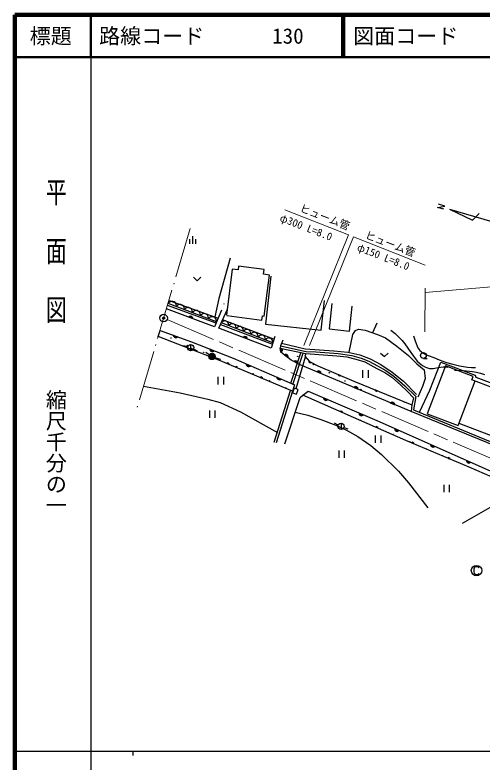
# Model space of a CAD drawing. Units: millimetres, scale not verified. Extents: x 40000 to 680000, y 20000 to 380000.
# Drawn here: x 40000 to 151025, y 202409 to 380000 of the extents above; entities that cross this region are included whole.
import ezdxf
from ezdxf.enums import TextEntityAlignment as Align

# ---------------------------------------------------------------- set-up
doc = ezdxf.new("R2010")
doc.units = ezdxf.units.MM
doc.header["$LTSCALE"] = 1000
doc.header["$PDMODE"] = 32
doc.header["$PDSIZE"] = 500
doc.linetypes.add('CHAIN', pattern=[18.5, 12, -1.5, 3.5, -1.5])
doc.linetypes.add('LONG_DASHED_DOTTED', pattern=[15.25, 12, -1.5, 0.25, -1.5])
for name, color, linetype, lineweight in [('M-BGD', 7, 'Continuous', 25), ('M-BMK', 2, 'CHAIN', 13), ('M-BMK-HTXT', 7, 'Continuous', 13), ('M-BMK-LINE', 2, 'LONG_DASHED_DOTTED', 13), ('M-BMK-SRVR', 3, 'Continuous', 25), ('M-TTL', 2, 'Continuous', 140), ('M-TTL-BAND', 7, 'Continuous', 25), ('M-TTL-LINE', 7, 'Continuous', 50)]:
    doc.layers.add(name, color=color, linetype=linetype, lineweight=lineweight)
doc.layers.add('M-OTRS', color=6, linetype='Continuous')
doc.layers.add('M-TTL-TXT', color=7, linetype='Continuous')
doc.styles.add('@ＭＳ ゴシック', font='')
doc.styles.add('ＭＳ ゴシック', font='')
doc.styles.get('@ＭＳ ゴシック').set_extended_font_data('@MS Gothic')
doc.styles.get('ＭＳ ゴシック').set_extended_font_data('MS Gothic')

msp = doc.modelspace()

# ---------------------------------------------------------------- linework, layer by layer
at = {"layer": 'M-BGD'}
for p, q in [((82227, 327418), (82227, 325618)), ((81507, 326702), (81507, 325622)), ((82947, 326702), (82947, 325622)), ((91172, 322155), (88497, 312599)), ((93167, 320265), (93057, 319390)), ((99233, 319501), (93167, 320265)), ((91662, 319566), (90280, 308599)), ((93057, 319390), (91662, 319566)), ((99088, 318347), (99233, 319501)), ((100487, 318171), (99088, 318347)), ((99257, 308412), (100487, 318171)), ((100799, 317892), (99560, 306480)), ((88497, 312599), (87503, 308241)), ((76206, 310982), (87785, 306792)), ((87883, 307037), (76445, 311397)), ((76633, 312151), (88264, 307941)), ((112805, 305042), (113576, 312148)), ((115319, 311374), (114661, 305389)), ((119506, 304857), (120159, 310793)), ((87402, 305877), (76027, 310131)), ((89067, 309863), (87402, 305877)), ((88477, 305518), (90439, 309866)), ((81291, 308229), (82181, 307896)), ((82180, 307963), (81337, 308279)), ((81394, 308324), (82164, 308036)), ((82144, 308110), (81463, 308365)), ((81541, 308403), (82107, 308191)), ((82019, 308290), (81670, 308421)), ((101541, 302898), (89368, 307493)), ((90344, 308534), (98706, 307481)), ((98706, 307481), (98830, 308466)), ((98830, 308466), (99257, 308412)), ((100883, 300816), (88477, 305518)), ((88835, 306414), (101182, 301762)), ((101281, 302076), (89062, 306813)), ((99560, 306480), (112805, 305042)), ((125092, 304529), (126120, 306811)), ((74056, 303548), (74511, 305025)), ((74511, 305025), (81927, 302302)), ((78643, 303441), (77751, 303768)), ((77753, 303701), (78598, 303391)), ((114661, 305389), (119506, 304857)), ((119414, 299821), (120327, 304072)), ((120327, 304072), (120926, 305014)), ((120926, 305014), (121697, 305328)), ((121697, 305328), (123266, 305071)), ((123266, 305071), (126148, 304072)), ((126148, 304072), (128060, 303245)), ((88477, 297950), (74056, 303548)), ((78541, 303345), (77769, 303629)), ((77790, 303555), (78473, 303304)), ((78395, 303266), (77827, 303474)), ((77916, 303375), (78266, 303247)), ((81927, 302302), (91887, 298397)), ((94258, 303394), (95146, 303057)), ((95145, 303124), (94303, 303443)), ((94361, 303489), (95130, 303197)), ((95110, 303271), (94429, 303529)), ((94508, 303567), (95073, 303352)), ((94986, 303452), (94637, 303584)), ((101744, 303538), (100883, 300816)), ((103652, 302660), (103113, 301348)), ((103367, 301947), (109016, 300634)), ((128060, 303245), (130742, 301276)), ((81019, 301100), (80045, 301328)), ((81749, 301676), (81749, 300183)), ((81759, 300591), (82202, 300419)), ((82201, 300453), (81782, 300616)), ((81811, 300638), (82194, 300489)), ((82184, 300527), (81845, 300658)), ((81884, 300676), (82166, 300567)), ((82123, 300617), (81949, 300685)), ((82420, 300594), (83314, 300147)), ((87327, 300118), (86442, 300465)), ((86443, 300397), (87280, 300069)), ((87223, 300024), (86457, 300324)), ((86476, 300250), (87153, 299984)), ((87075, 299948), (86511, 300169)), ((103113, 301348), (103077, 300816)), ((103167, 299831), (103077, 300816)), ((103077, 300816), (109153, 299537)), ((103113, 301348), (109208, 300004)), ((103141, 300802), (103227, 299856)), ((103287, 299886), (103206, 300783)), ((103271, 300751), (103346, 299932)), ((103404, 299982), (103338, 300707)), ((103406, 300653), (103460, 300050)), ((103512, 300173), (103478, 300544)), ((109016, 300634), (115778, 300149)), ((115778, 300149), (119117, 299864)), ((130742, 301276), (133567, 299022)), ((86201, 299209), (85351, 299736)), ((86598, 300068), (86945, 299932)), ((87555, 298592), (88510, 298295)), ((91887, 298397), (106436, 292083)), ((105675, 297950), (103167, 299831)), ((104078, 299225), (104838, 298655)), ((104856, 298720), (104136, 299260)), ((104203, 299288), (104861, 298794)), ((104863, 298871), (104281, 299308)), ((104366, 299322), (104850, 298959)), ((104794, 299079), (104496, 299303)), ((105596, 292453), (107986, 299701)), ((108461, 299545), (106071, 292296)), ((109005, 298683), (106771, 291121)), ((109153, 299537), (108929, 298865)), ((108929, 298865), (110003, 297611)), ((109153, 299537), (111188, 299375)), ((109208, 300004), (111526, 299888)), ((111188, 299375), (116519, 299004)), ((111526, 299888), (116856, 299494)), ((116519, 299004), (118860, 298749)), ((116856, 299494), (120101, 299030)), ((118860, 298749), (121061, 298216)), ((119117, 299864), (121942, 299179)), ((120101, 299030), (122257, 298428)), ((121942, 299179), (124395, 298295)), ((122257, 298428), (124075, 297686)), ((133567, 299022), (135535, 297053)), ((137074, 298354), (137970, 298354)), ((105988, 290605), (88477, 297950)), ((90373, 297188), (90811, 297005)), ((90811, 297038), (90397, 297212)), ((90426, 297234), (90805, 297075)), ((90796, 297112), (90461, 297253)), ((90501, 297270), (90780, 297153)), ((90738, 297205), (90566, 297277)), ((95062, 296883), (95887, 296524)), ((95935, 296572), (95064, 296950)), ((95828, 296482), (95074, 296809)), ((95090, 296734), (95757, 296445)), ((95678, 296411), (95123, 296652)), ((107824, 296830), (105675, 297950)), ((106357, 297665), (107200, 297226)), ((107206, 297293), (106408, 297708)), ((106470, 297747), (107200, 297367)), ((107189, 297443), (106543, 297779)), ((106626, 297807), (107162, 297527)), ((107087, 297637), (106756, 297809)), ((134143, 285698), (107824, 296830)), ((109927, 297579), (110330, 297378)), ((110355, 297400), (109930, 297613)), ((110299, 297358), (109931, 297542)), ((109937, 297504), (110262, 297342)), ((110222, 297327), (109951, 297462)), ((109990, 297408), (110156, 297325)), ((110003, 297611), (111974, 296626)), ((111974, 296626), (120573, 292953)), ((121061, 298216), (123147, 297521)), ((123147, 297521), (126019, 295994)), ((124075, 297686), (126184, 296620)), ((124395, 298295), (126963, 296896)), ((126184, 296620), (128178, 295508)), ((126963, 296896), (129645, 295099)), ((135535, 297053), (137247, 295626)), ((142310, 296617), (137951, 285199)), ((138637, 290821), (141234, 297497)), ((141234, 297497), (149366, 294387)), ((148926, 294091), (142310, 296617)), ((95205, 296548), (95547, 296400)), ((111798, 295217), (112673, 294847)), ((112674, 294914), (111845, 295265)), ((111904, 295308), (112661, 294988)), ((112644, 295063), (111974, 295346)), ((112054, 295380), (112611, 295145)), ((112527, 295248), (112184, 295393)), ((122636, 295549), (122636, 293749)), ((124018, 293749), (124018, 295549)), ((126019, 295994), (127942, 294975)), ((127942, 294975), (129611, 293885)), ((128178, 295508), (130032, 294163)), ((129645, 295099), (132368, 292933)), ((137247, 295626), (137533, 293543)), ((88253, 293988), (88253, 292188)), ((89634, 292188), (89634, 293988)), ((98323, 293854), (98761, 293670)), ((98761, 293704), (98346, 293878)), ((98376, 293899), (98755, 293740)), ((98746, 293778), (98411, 293918)), ((98451, 293936), (98730, 293819)), ((98688, 293870), (98516, 293942)), ((102336, 293726), (103162, 293367)), ((103210, 293415), (102338, 293793)), ((103103, 293325), (102348, 293652)), ((102364, 293577), (103032, 293288)), ((102952, 293254), (102397, 293495)), ((102480, 293391), (102822, 293243)), ((116919, 294446), (117333, 294269)), ((117357, 294293), (116920, 294479)), ((117303, 294248), (116925, 294409)), ((116934, 294372), (117268, 294229)), ((117228, 294212), (116950, 294331)), ((116992, 294279), (117163, 294206)), ((129611, 293885), (131674, 292101)), ((130032, 294163), (132674, 291823)), ((137533, 293543), (136848, 291689)), ((148618, 293284), (148926, 294091)), ((158501, 289510), (148618, 293284)), ((149366, 294387), (149508, 293874)), ((149508, 293874), (158027, 290678)), ((70543, 291754), (79294, 290193)), ((106436, 292083), (105988, 290605)), ((106380, 291277), (106000, 290137)), ((107320, 290964), (106380, 291277)), ((120570, 291507), (121445, 291137)), ((120573, 292953), (134367, 287310)), ((121447, 291204), (120618, 291554)), ((120677, 291597), (121434, 291277)), ((121417, 291352), (120747, 291635)), ((120827, 291670), (121384, 291434)), ((121300, 291537), (120957, 291682)), ((131674, 292101), (133296, 290478)), ((132368, 292933), (135450, 289766)), ((132674, 291823), (135246, 289296)), ((136848, 291689), (135735, 289178)), ((145319, 282386), (149370, 292996)), ((79294, 290193), (85827, 288673)), ((101632, 278419), (105511, 290755)), ((105988, 290605), (102109, 278269)), ((106000, 290137), (106940, 289824)), ((106940, 289824), (107320, 290964)), ((107769, 289077), (108414, 289582)), ((108414, 289582), (109690, 290580)), ((120450, 284341), (108414, 289582)), ((109690, 290580), (126541, 283324)), ((125692, 290791), (126109, 290621)), ((126132, 290645), (125693, 290825)), ((126080, 290599), (125699, 290755)), ((125708, 290717), (126045, 290580)), ((126005, 290562), (125725, 290677)), ((125768, 290625), (125940, 290555)), ((133296, 290478), (134710, 288995)), ((136183, 285542), (138637, 290821)), ((85827, 288673), (88744, 287851)), ((88744, 287851), (93633, 285632)), ((104130, 278018), (107769, 289077)), ((113440, 288829), (114267, 288473)), ((114314, 288521), (113442, 288896)), ((114207, 288431), (113452, 288756)), ((113469, 288681), (114137, 288393)), ((114057, 288359), (113501, 288598)), ((113584, 288495), (113927, 288347)), ((129343, 287796), (130218, 287426)), ((130219, 287493), (129391, 287844)), ((129449, 287887), (130207, 287566)), ((130190, 287641), (129520, 287925)), ((129599, 287959), (130157, 287723)), ((130073, 287827), (129730, 287972)), ((134710, 288995), (134367, 287310)), ((135246, 289296), (134736, 286144)), ((86214, 286004), (86214, 284204)), ((87596, 284204), (87596, 286004)), ((134367, 287310), (134143, 285698)), ((134736, 286144), (161639, 274996)), ((93633, 285632), (102385, 280784)), ((106632, 285580), (109645, 284898)), ((109645, 284898), (112716, 283874)), ((117326, 285735), (117762, 285546)), ((117763, 285579), (117350, 285759)), ((117380, 285780), (117757, 285616)), ((117749, 285653), (117415, 285799)), ((117455, 285815), (117733, 285695)), ((117691, 285747), (117521, 285821)), ((132926, 278877), (120450, 284341)), ((121865, 285201), (122692, 284845)), ((122740, 284893), (121867, 285269)), ((122633, 284803), (121877, 285128)), ((121894, 285053), (122562, 284765)), ((122482, 284732), (121927, 284971)), ((122010, 284867), (122352, 284720)), ((161622, 274453), (134143, 285698)), ((137951, 285199), (145319, 282386)), ((112716, 283874), (116298, 282481)), ((116838, 282527), (115943, 282974)), ((116298, 282481), (118828, 281316)), ((117509, 282938), (117509, 281445)), ((126541, 283324), (160651, 268218)), ((145542, 282969), (156847, 278652)), ((118216, 281942), (119159, 281609)), ((118828, 281316), (121500, 279781)), ((125764, 282048), (126199, 281857)), ((126200, 281891), (125788, 282071)), ((125818, 282092), (126195, 281928)), ((126187, 281965), (125853, 282111)), ((125893, 282128), (126171, 282006)), ((126129, 282059), (125959, 282133)), ((130343, 281504), (131165, 281140)), ((131214, 281187), (130345, 281571)), ((131106, 281098), (130354, 281431)), ((130370, 281355), (131035, 281061)), ((130955, 281028), (130401, 281273)), ((130484, 281168), (130824, 281017)), ((121500, 279781), (124627, 277677)), ((125624, 280059), (125624, 278259)), ((127006, 278259), (127006, 280059)), ((147929, 272518), (132926, 278877)), ((124627, 277677), (127153, 275485)), ((134295, 278331), (134732, 278146)), ((134733, 278179), (134318, 278355)), ((134348, 278376), (134726, 278216)), ((134718, 278253), (134383, 278395)), ((134423, 278412), (134701, 278294)), ((134659, 278346), (134488, 278419)), ((138870, 277727), (139693, 277363)), ((139741, 277410), (138872, 277795)), ((139633, 277321), (138881, 277654)), ((138897, 277579), (139562, 277284)), ((139482, 277251), (138929, 277496)), ((139011, 277391), (139352, 277241)), ((116961, 276492), (116961, 274692)), ((118342, 274692), (118342, 276492)), ((127153, 275485), (131162, 271533)), ((142880, 274692), (143318, 274506)), ((143318, 274540), (142904, 274716)), ((142934, 274737), (143312, 274577)), ((143304, 274614), (142969, 274756)), ((143009, 274773), (143287, 274655)), ((143245, 274707), (143074, 274779)), ((147397, 273951), (148220, 273586)), ((148269, 273633), (147400, 274018)), ((148161, 273544), (147409, 273877)), ((147425, 273802), (148090, 273507)), ((148010, 273474), (147456, 273719)), ((147539, 273615), (147879, 273464)), ((159573, 267412), (147929, 272518)), ((131162, 271533), (133521, 268747)), ((133521, 268747), (138155, 262862)), ((141932, 268338), (141932, 266538)), ((143313, 266538), (143313, 268338)), ((146339, 259210), (160478, 267238))]:
    msp.add_line(p, q, dxfattribs=at)
for points in [[(82412, 317637), (83312, 316787), (84212, 317637)], [(78351, 310670), (78363, 310917), (78320, 311146), (78214, 311427), (78048, 311621), (77851, 311778), (77555, 311891), (77304, 311905), (77051, 311870), (76785, 311731), (76604, 311587), (76445, 311397)], [(80258, 309944), (80270, 310190), (80226, 310420), (80120, 310700), (79954, 310895), (79757, 311051), (79462, 311164), (79210, 311178), (78957, 311144), (78691, 311005), (78511, 310861), (78351, 310670)], [(82164, 309217), (82176, 309464), (82132, 309693), (82027, 309974), (81860, 310168), (81664, 310325), (81368, 310437), (81117, 310451), (80864, 310417), (80598, 310278), (80417, 310134), (80258, 309944)], [(84070, 308490), (84082, 308737), (84039, 308966), (83933, 309247), (83767, 309441), (83570, 309598), (83275, 309711), (83023, 309725), (82770, 309690), (82504, 309551), (82324, 309407), (82164, 309217)], [(85977, 307764), (85989, 308010), (85945, 308240), (85839, 308520), (85673, 308714), (85477, 308871), (85181, 308984), (84930, 308998), (84676, 308963), (84411, 308825), (84230, 308681), (84070, 308490)], [(87883, 307037), (87895, 307283), (87852, 307513), (87746, 307793), (87580, 307988), (87383, 308145), (87087, 308257), (86836, 308271), (86583, 308237), (86317, 308098), (86137, 307954), (85977, 307764)], [(90807, 306137), (90820, 306363), (90781, 306574), (90685, 306832), (90534, 307011), (90354, 307156), (90083, 307261), (89853, 307275), (89620, 307244), (89376, 307118), (89209, 306987), (89062, 306813)], [(92553, 305460), (92565, 305686), (92527, 305897), (92431, 306155), (92279, 306334), (92100, 306479), (91829, 306584), (91599, 306598), (91366, 306568), (91121, 306442), (90955, 306310), (90807, 306137)], [(94299, 304783), (94311, 305009), (94272, 305220), (94177, 305478), (94025, 305657), (93845, 305802), (93575, 305907), (93344, 305921), (93112, 305891), (92867, 305765), (92701, 305634), (92553, 305460)], [(96044, 304106), (96057, 304333), (96018, 304543), (95922, 304801), (95771, 304981), (95591, 305126), (95321, 305230), (95090, 305245), (94857, 305214), (94613, 305088), (94446, 304957), (94299, 304783)], [(97790, 303430), (97802, 303656), (97764, 303867), (97668, 304125), (97517, 304304), (97337, 304449), (97066, 304554), (96836, 304568), (96603, 304538), (96358, 304411), (96192, 304280), (96044, 304106)], [(99536, 302753), (99548, 302979), (99509, 303190), (99414, 303448), (99262, 303627), (99082, 303772), (98812, 303877), (98581, 303891), (98349, 303861), (98104, 303735), (97938, 303603), (97790, 303430)], [(129369, 305090), (130354, 304247), (131298, 303360), (132004, 302600), (132664, 301801), (134111, 299753), (135610, 297738), (136075, 297287), (136582, 296880), (137067, 296558), (137590, 296283), (138057, 296106), (138543, 295987), (138990, 295935), (139437, 295944), (140601, 296193), (141773, 296380), (142329, 296341), (142897, 296255)], [(134732, 303696), (135214, 302284), (135756, 300882), (135973, 300539), (136245, 300221), (136616, 299895), (137025, 299615), (137609, 299308), (138217, 299058), (139538, 298570), (140844, 298023), (141709, 297674), (142599, 297380), (144100, 296963), (145626, 296602), (146605, 296414), (147601, 296284), (148536, 296212), (149483, 296163)], [(101281, 302076), (101294, 302302), (101255, 302513), (101159, 302771), (101008, 302950), (100828, 303095), (100558, 303200), (100327, 303214), (100094, 303184), (99850, 303058), (99683, 302927), (99536, 302753)], [(126918, 299631), (127818, 298780), (128718, 299631)], [(144514, 295585), (146626, 295460), (148746, 295273), (149687, 295081), (150622, 294827), (151578, 294508)], [(150268, 248508), (150218, 248627), (150131, 248715), (150012, 248783), (149868, 248821), (149624, 248821), (149431, 248783), (149231, 248646), (149112, 248471), (149062, 248221), (149062, 247608), (149112, 247346), (149206, 247190), (149387, 247058), (149612, 247008), (149849, 247008), (150031, 247027), (150124, 247083), (150212, 247165), (150249, 247252)]]:
    msp.add_lwpolyline(points, dxfattribs=at)
for points in [[(81246, 308179), (81324, 308273), (81412, 308344), (81542, 308413), (81666, 308430), (81789, 308424), (81934, 308370), (82031, 308294), (82113, 308199), (82166, 308062), (82188, 307950), (82183, 307829)], [(78688, 303491), (78611, 303397), (78523, 303325), (78394, 303256), (78270, 303237), (78147, 303242), (78001, 303296), (77904, 303372), (77821, 303466), (77768, 303603), (77745, 303715), (77749, 303836)], [(94212, 303344), (94290, 303438), (94379, 303508), (94509, 303577), (94633, 303594), (94756, 303587), (94901, 303532), (94998, 303456), (95079, 303361), (95132, 303223), (95153, 303111), (95147, 302990)], [(81736, 300567), (81775, 300613), (81820, 300648), (81885, 300682), (81947, 300690), (82009, 300686), (82081, 300658), (82129, 300619), (82169, 300571), (82195, 300502), (82205, 300446), (82202, 300386)], [(87373, 300167), (87293, 300074), (87204, 300005), (87073, 299938), (86949, 299922), (86826, 299930), (86682, 299987), (86586, 300064), (86505, 300160), (86455, 300298), (86435, 300411), (86442, 300532)], [(103077, 300821), (103195, 300792), (103297, 300743), (103415, 300656), (103485, 300552), (103533, 300438), (103547, 300284), (103520, 300164), (103471, 300049), (103370, 299942), (103278, 299873), (103167, 299825)], [(104021, 299190), (104122, 299258), (104226, 299302), (104370, 299331), (104494, 299313), (104611, 299273), (104735, 299180), (104806, 299079), (104858, 298965), (104870, 298819), (104860, 298705), (104821, 298590)], [(90349, 297164), (90390, 297210), (90435, 297243), (90502, 297275), (90564, 297282), (90625, 297276), (90697, 297246), (90744, 297206), (90783, 297157), (90807, 297088), (90815, 297031), (90810, 296971)], [(95983, 296619), (95901, 296530), (95809, 296463), (95676, 296401), (95551, 296390), (95428, 296402), (95286, 296464), (95193, 296545), (95116, 296644), (95071, 296783), (95054, 296897), (95066, 297017)], [(106306, 297621), (106395, 297704), (106491, 297764), (106628, 297817), (106753, 297819), (106875, 297798), (107012, 297726), (107099, 297639), (107169, 297535), (107205, 297392), (107213, 297278), (107193, 297159)], [(110380, 297423), (110336, 297380), (110289, 297350), (110221, 297322), (110158, 297320), (110097, 297329), (110028, 297364), (109984, 297407), (109948, 297459), (109929, 297530), (109924, 297587), (109933, 297646)], [(111750, 295169), (111832, 295260), (111923, 295327), (112055, 295390), (112180, 295403), (112303, 295392), (112446, 295331), (112539, 295251), (112617, 295153), (112664, 295014), (112682, 294900), (112671, 294780)], [(98299, 293830), (98340, 293875), (98385, 293909), (98451, 293941), (98514, 293947), (98575, 293942), (98647, 293912), (98694, 293872), (98733, 293823), (98756, 293753), (98765, 293697), (98760, 293636)], [(103257, 293462), (103175, 293373), (103083, 293306), (102950, 293244), (102825, 293233), (102703, 293245), (102561, 293307), (102468, 293388), (102391, 293487), (102345, 293626), (102329, 293740), (102340, 293860)], [(117380, 294317), (117339, 294272), (117294, 294238), (117227, 294207), (117165, 294201), (117104, 294207), (117032, 294237), (116986, 294277), (116947, 294327), (116924, 294396), (116915, 294453), (116921, 294513)], [(120523, 291459), (120605, 291549), (120696, 291617), (120828, 291680), (120953, 291692), (121076, 291681), (121219, 291621), (121312, 291540), (121390, 291442), (121437, 291303), (121454, 291190), (121444, 291069)], [(126156, 290669), (126115, 290624), (126070, 290589), (126004, 290557), (125942, 290550), (125881, 290555), (125809, 290584), (125762, 290624), (125722, 290672), (125698, 290742), (125689, 290798), (125693, 290859)], [(114362, 288568), (114280, 288478), (114188, 288412), (114055, 288349), (113931, 288337), (113808, 288349), (113665, 288411), (113572, 288492), (113495, 288590), (113449, 288730), (113432, 288843), (113443, 288964)], [(129296, 287748), (129377, 287838), (129468, 287906), (129601, 287969), (129726, 287982), (129849, 287970), (129991, 287910), (130085, 287830), (130163, 287732), (130210, 287592), (130227, 287479), (130217, 287359)], [(117303, 285712), (117344, 285756), (117390, 285789), (117456, 285820), (117519, 285826), (117580, 285820), (117651, 285789), (117698, 285748), (117736, 285699), (117759, 285629), (117767, 285572), (117761, 285512)], [(122787, 284941), (122705, 284851), (122614, 284784), (122481, 284721), (122356, 284710), (122233, 284722), (122091, 284783), (121998, 284864), (121920, 284963), (121874, 285102), (121858, 285216), (121869, 285336)], [(125740, 282024), (125782, 282069), (125828, 282102), (125894, 282133), (125957, 282138), (126018, 282132), (126089, 282101), (126135, 282060), (126174, 282010), (126196, 281940), (126204, 281884), (126198, 281824)], [(131262, 281234), (131179, 281145), (131087, 281079), (130953, 281018), (130828, 281007), (130705, 281021), (130564, 281083), (130471, 281165), (130395, 281265), (130351, 281405), (130335, 281518), (130347, 281639)], [(134271, 278307), (134312, 278352), (134357, 278386), (134424, 278418), (134486, 278424), (134547, 278418), (134619, 278388), (134666, 278348), (134704, 278299), (134728, 278229), (134736, 278172), (134731, 278112)], [(139789, 277457), (139706, 277368), (139614, 277302), (139480, 277241), (139355, 277231), (139233, 277244), (139091, 277307), (138999, 277389), (138923, 277488), (138878, 277628), (138863, 277742), (138875, 277862)], [(142857, 274668), (142897, 274713), (142943, 274747), (143009, 274778), (143072, 274784), (143133, 274779), (143204, 274748), (143251, 274708), (143290, 274659), (143314, 274590), (143322, 274533), (143317, 274473)], [(148317, 273680), (148234, 273591), (148141, 273525), (148008, 273464), (147883, 273454), (147760, 273467), (147619, 273530), (147526, 273612), (147450, 273711), (147405, 273851), (147390, 273965), (147402, 274085)]]:
    msp.add_lwpolyline(points, close=True, dxfattribs=at)
for centre, radius in [((89669, 311331), 31.3), ((89669, 311331), 25), ((89669, 311331), 18.8), ((89669, 311331), 12.5), ((89669, 311331), 6.3), ((75347, 307939), 27), ((77098, 303180), 49.8), ((80990, 301491), 49.8), ((81749, 300929), 746), ((84882, 299802), 49.8), ((86839, 298814), 746), ((86839, 298814), 660), ((86839, 298814), 574), ((86839, 298814), 484), ((86839, 298814), 398), ((86839, 298814), 292), ((86839, 298814), 202), ((86839, 298814), 116), ((86839, 298814), 22.5), ((107187, 298853), 49.8), ((137074, 299043), 688), ((88774, 298113), 49.8), ((110950, 296893), 49.8), ((92666, 296424), 49.8), ((114713, 294934), 49.8), ((96558, 294734), 49.8), ((100450, 293045), 49.8), ((104342, 291356), 49.8), ((118475, 292974), 49.8), ((122238, 291014), 49.8), ((117509, 282191), 746), ((133855, 278542), 49.8), ((149718, 247915), 1244)]:
    msp.add_circle(centre, radius, dxfattribs=at)
for centre, start, end in [((132625, 287996), 127.75309, 7.74878), ((118268, 285253), 20.76687, 112.17384), ((122165, 283575), 351.9289, 140.76959), ((126062, 281898), 321.17908, 171.51942), ((129958, 280220), 283.98102, 208.71748), ((137752, 276864), 299.7392, 194.31856), ((141649, 275187), 329.87409, 164.18366), ((145546, 273509), 357.92928, 136.12847), ((149442, 271831), 1.62955, 131.01934)]:
    msp.add_arc(centre, 49.8, start, end, dxfattribs=at)
at = {"layer": 'M-BMK'}
msp.add_line((76174, 307584), (155447, 273600), dxfattribs=at)
at = {"layer": 'M-BMK-HTXT'}
for p, q in [((104181, 333701), (119310, 327708)), ((119310, 327708), (108641, 301390)), ((120493, 327240), (110014, 301390)), ((120493, 327240), (137471, 320514)), ((137485, 314054), (208515, 319995)), ((137493, 315086), (137410, 304689))]:
    msp.add_line(p, q, dxfattribs=at)
at = {"layer": 'M-BMK-LINE'}
msp.add_line((81654, 329223), (68920, 286255), dxfattribs=at)
at = {"layer": 'M-BMK-SRVR'}
for p, q in [((140457, 334227), (142168, 334561)), ((141938, 333793), (140457, 334227)), ((142168, 334561), (140678, 334988)), ((143310, 333846), (148787, 331201)), ((143310, 333846), (167303, 326824)), ((148787, 331201), (150309, 332840))]:
    msp.add_line(p, q, dxfattribs=at)
msp.add_circle((75347, 307939), 896, dxfattribs=at)
at = {"layer": 'M-OTRS'}
msp.add_point((75347, 307940), dxfattribs=at)
at = {"layer": 'M-TTL'}
for p, q in [((40000, 380000), (40000, 20000)), ((680000, 380000), (40000, 380000))]:
    msp.add_line(p, q, dxfattribs=at)
at = {"layer": 'M-TTL-BAND'}
for p, q in [((58000, 370000), (58000, 20000)), ((40000, 205000), (579000, 205000)), ((68000, 205000), (68000, 204000))]:
    msp.add_line(p, q, dxfattribs=at)
at = {"layer": 'M-TTL-LINE'}
for p, q in [((58000, 380000), (58000, 370000)), ((117750, 380000), (117750, 370000)), ((118250, 380000), (118250, 370000)), ((40000, 370000), (680000, 370000))]:
    msp.add_line(p, q, dxfattribs=at)

# ---------------------------------------------------------------- texts
at = {"layer": 'M-BMK-HTXT', "style": 'ＭＳ ゴシック'}
for s, rotation, p in [('ヒューム管', 338.7, (107305, 332851)), ('φ300 L=8.0', 338.7, (102563, 330546)), ('ヒューム管', 339, (122847, 326463)), ('φ150 L=8.0', 338.5, (120937, 323565))]:
    msp.add_text(s, height=1833, rotation=rotation, dxfattribs=at).set_placement(p, align=Align.BOTTOM_LEFT)
at = {"layer": 'M-TTL-BAND', "style": '@ＭＳ ゴシック', "width": 1.4}
msp.add_text('平  面  図', height=3666, rotation=270, dxfattribs=at).set_placement((49777, 306475), align=Align.MIDDLE_RIGHT)
at = {"layer": 'M-TTL-BAND', "style": '@ＭＳ ゴシック'}
msp.add_text('縮尺千分の一', height=3666, rotation=270, dxfattribs=at).set_placement((49777, 261030), align=Align.MIDDLE_RIGHT)
at = {"layer": 'M-TTL-TXT', "style": 'ＭＳ ゴシック'}
msp.add_text('標題', height=3666, dxfattribs=at).set_placement((48500, 375000), align=Align.MIDDLE_CENTER)
for s, p in [('路線コード', (60000, 375000)), ('130', (101142, 375000)), ('図面コード', (120380, 375000))]:
    msp.add_text(s, height=3666, dxfattribs=at).set_placement(p, align=Align.MIDDLE_LEFT)

doc.saveas('drawing.dxf')
